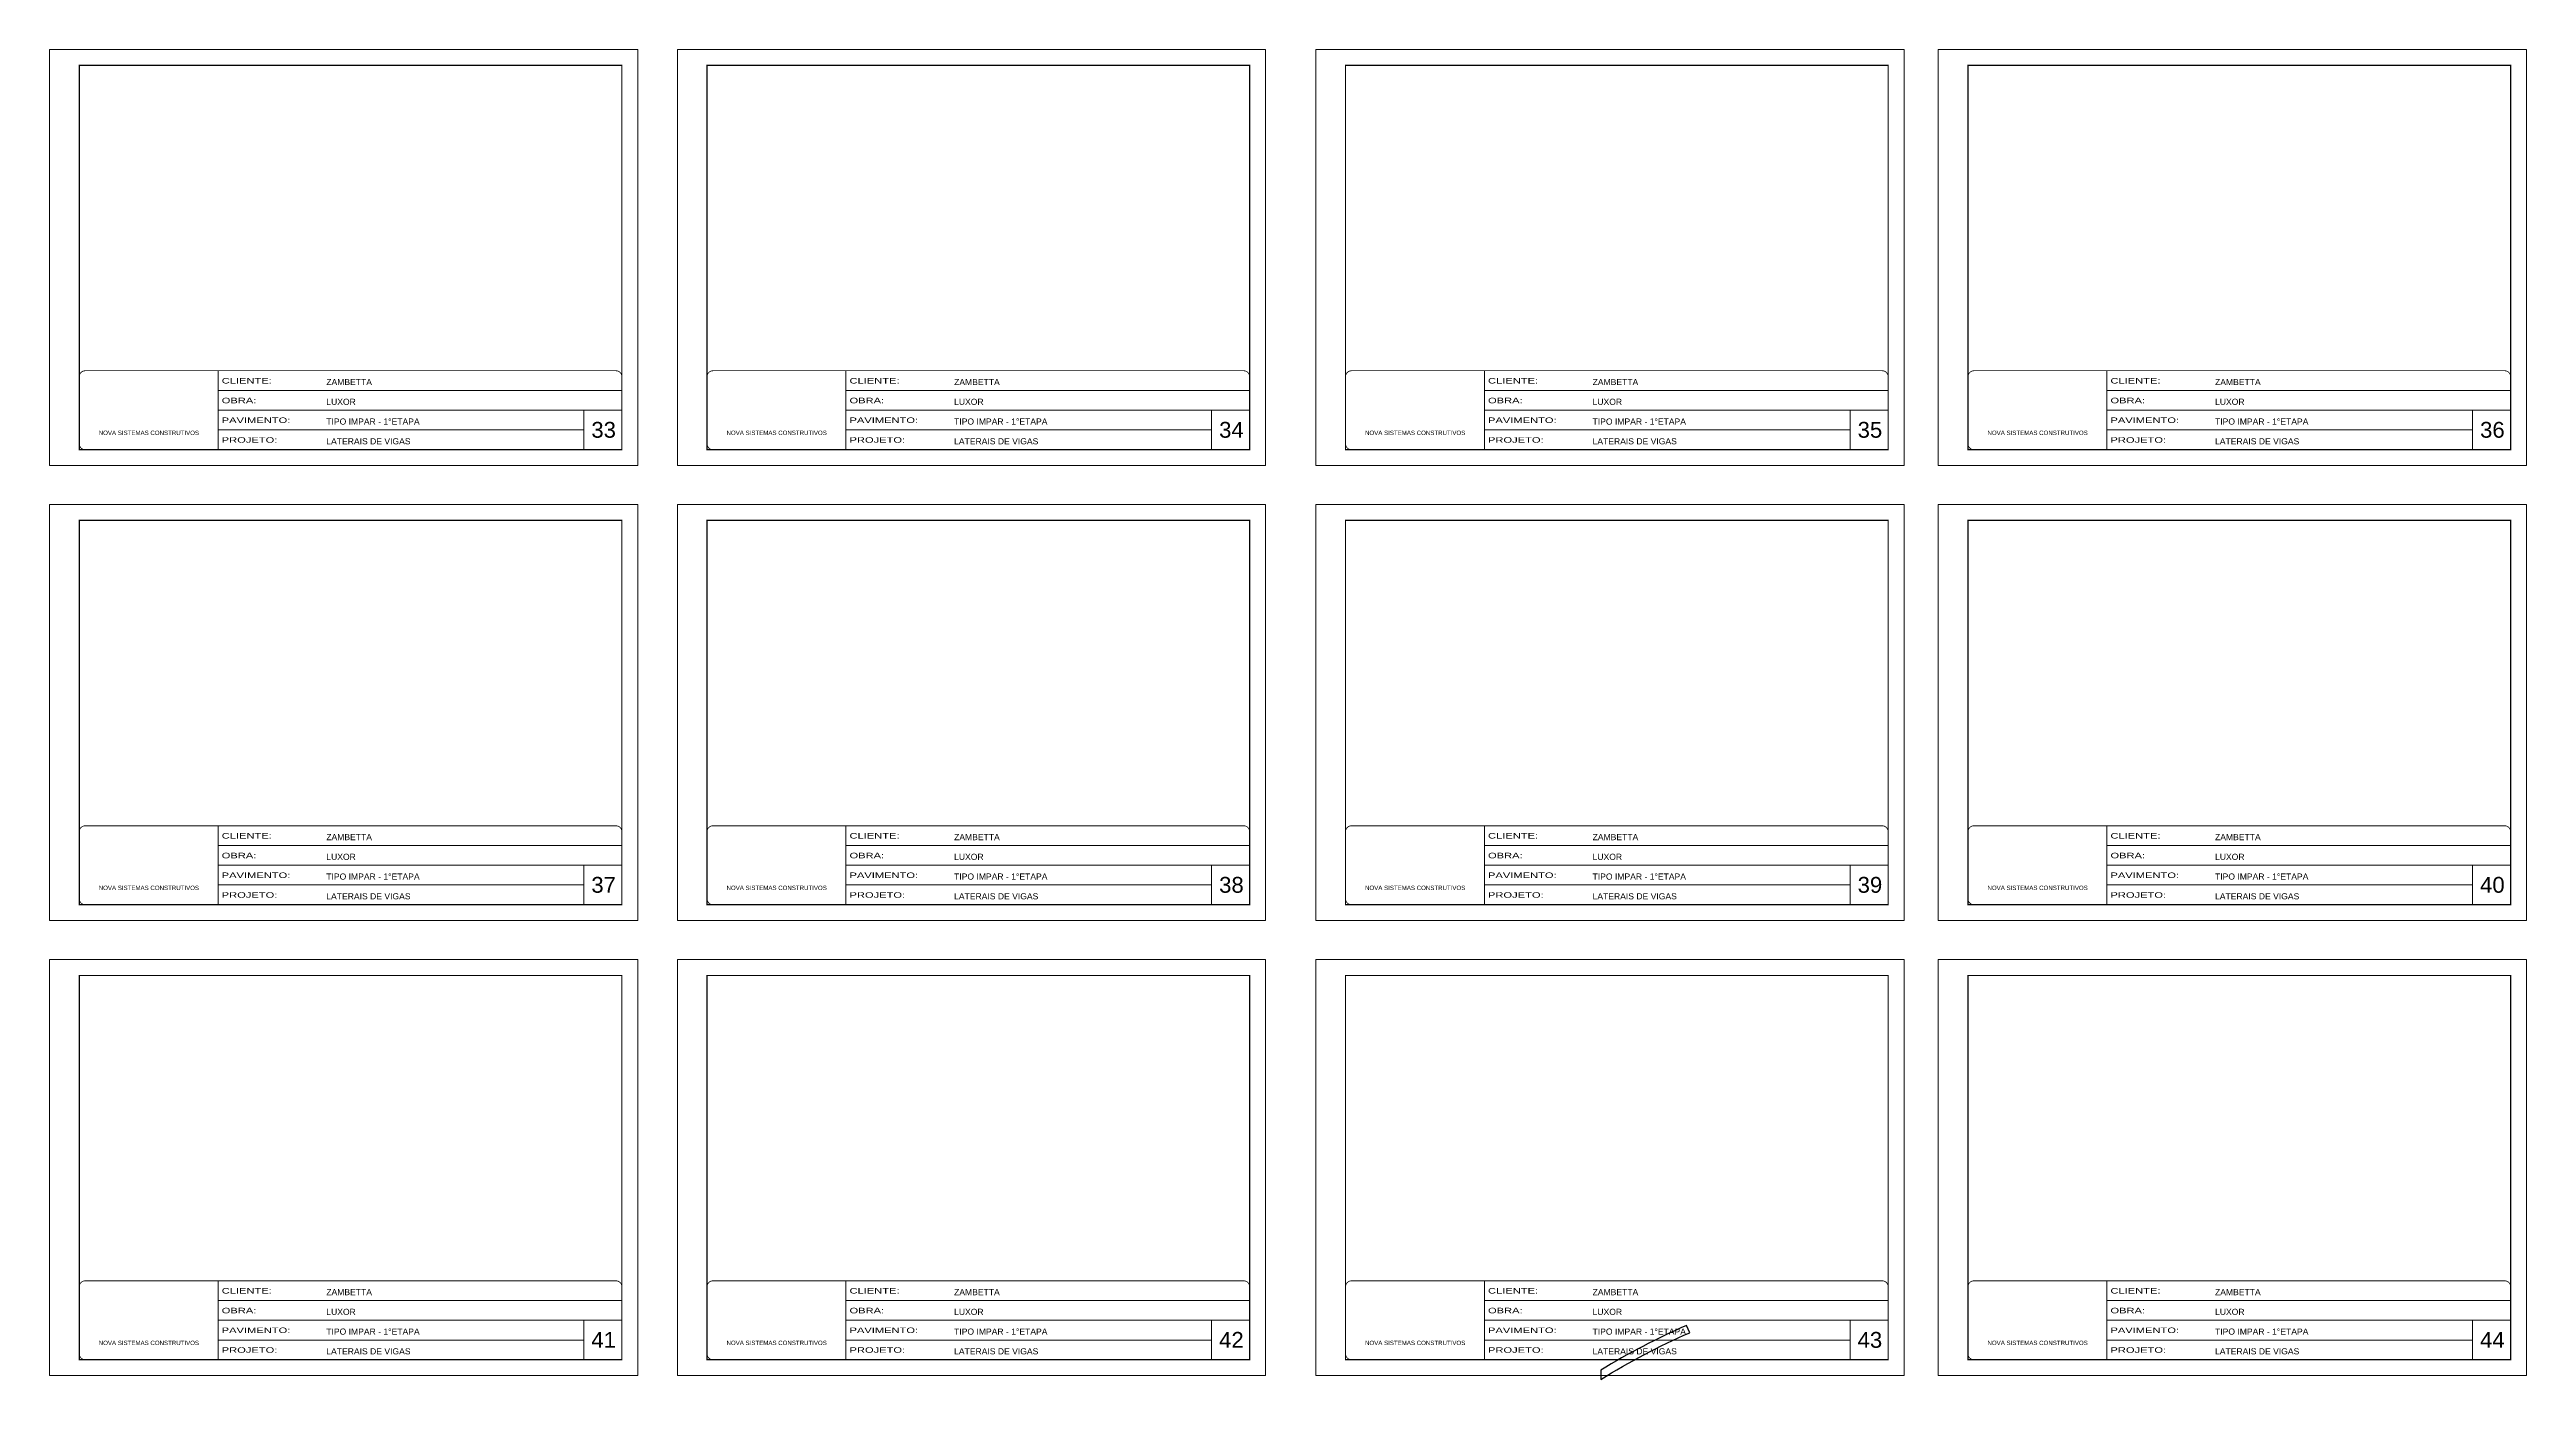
# Model space of a CAD drawing. Extents: x 3309 to 9563, y -2522 to 14608.
# Drawn here: x 3309 to 9563, y 2062 to 5419 of the extents above; entities that cross this region are included whole.
import ezdxf

# ---------------------------------------------------------------- set-up
doc = ezdxf.new("R2010")
doc.units = 0
doc.linetypes.add('CONTINUO', pattern=[0])
doc.linetypes.add('DASHED', pattern=[0.75, 0.5, -0.25])
for name, color, linetype, lineweight in [('CARIMBO', 255, 'Continuous', 9), ('Folhas', 255, 'Continuous', 9), ('SARRAFO DE PRESSAO', 251, 'DASHED', 9)]:
    doc.layers.add(name, color=color, linetype=linetype, lineweight=lineweight)
doc.layers.add('COTA', color=241, linetype='Continuous')
doc.styles.add('ARIAL', font='arial.ttf')
doc.styles.add('Tecnologia', font='')
doc.styles.get('Tecnologia').set_extended_font_data('Forgotten Futurist')

# ---------------------------------------------------------------- blocks, each defined once
blk = doc.blocks.new('9999999999')
at = {"color": 30, "linetype": 'CONTINUO'}
for p, q in [((98564.6, 34230.2), (98564.6, 34429.4)), ((98564.6, 34379.6), (99584, 34379.6)), ((98564.6, 34329.8), (99488, 34329.8)), ((98564.6, 34280), (99488, 34280)), ((99584, 34329.8), (99488, 34329.8)), ((99488, 34329.8), (99488, 34230.2))]:
    blk.add_line(p, q, dxfattribs=at)
at = {"color": 30, "linetype": 'CONTINUO', "const_width": 2}
blk.add_lwpolyline([(99584, 34230.2), (99584, 34414.4, 0.414214), (99569, 34429.4), (98229, 34429.4, 0.414214), (98214, 34414.4), (98214, 34245.2, 0.414214), (98229, 34230.2), (99584, 34230.2)], format="xyb", dxfattribs=at)
at = {"layer": 'Folhas'}
blk.add_lwpolyline([(98139, 34190.2), (99624, 34190.2), (99624, 35240.2), (98139, 35240.2)], close=True, dxfattribs=at)
at = {"layer": 'Folhas', "color": 30, "const_width": 3}
blk.add_lwpolyline([(98214, 34230.2), (99584, 34230.2), (99584, 35200.2), (98214, 35200.2)], close=True, dxfattribs=at)
at = {"color": 7, "linetype": 'Continuous', "ltscale": 5, "style": 'ARIAL'}
for s, height, p in [('ZAMBETTA', 15.48, (98837.7, 34393.1)), ('LUXOR', 15.48, (98837.7, 34343.3)), ('NOVA SISTEMAS CONSTRUTIVOS', 11.059, (98263.2, 34267.2)), ('TIPO IMPAR - 1°ETAPA', 15.483, (98837.7, 34293.5)), ('LATERAIS DE VIGAS', 15.483, (98837.7, 34243.7))]:
    blk.add_text(s, height=height, dxfattribs=at).set_placement(p)
at = {"layer": 'Folhas', "color": 7, "style": 'Tecnologia', "width": 1.5}
for s, p in [('CLIENTE:', (98573.7, 34397.2)), ('OBRA:', (98573.7, 34347.3)), ('PAVIMENTO:', (98573.7, 34297.5)), ('PROJETO:', (98573.7, 34247.7))]:
    blk.add_text(s, height=14, dxfattribs=at).set_placement(p)

msp = doc.modelspace()

# ---------------------------------------------------------------- linework, layer by layer
at = {"layer": 'COTA'}
msp.add_lwpolyline([(7450.29, 2180.37), (7442.23, 2198.68, 0.0332129), (7225.82, 2085.79), (7225.82, 2062.33, -0.0348927)], format="xyb", close=True, dxfattribs=at)

# ---------------------------------------------------------------- block references
at = {"layer": 'SARRAFO DE PRESSAO', "color": 6, "linetype": 'ByBlock'}
for p in [(-94829.61, -29820.95), (-93244.61, -29820.95), (-91632.61, -29820.95), (-90061.11, -29820.95), (-94829.61, -30969.52), (-93244.61, -30969.52), (-91632.61, -30969.52), (-90061.11, -30969.52), (-94829.61, -32118.1), (-93244.61, -32118.1), (-91632.61, -32118.1), (-90061.11, -32118.1)]:
    msp.add_blockref('9999999999', p, dxfattribs=at)

# ---------------------------------------------------------------- texts
at = {"layer": 'CARIMBO', "style": 'ARIAL'}
for s, p in [('33', (4677.23, 4439.4)), ('34', (6262.23, 4439.4)), ('35', (7874.23, 4439.4)), ('36', (9445.73, 4439.4)), ('37', (4677.23, 3290.83)), ('38', (6262.23, 3290.83)), ('39', (7874.23, 3290.83)), ('40', (9445.73, 3290.83)), ('41', (4677.23, 2142.25)), ('42', (6262.23, 2142.25)), ('43', (7874.23, 2142.25)), ('44', (9445.73, 2142.25))]:
    msp.add_text(s, height=40, dxfattribs=at).set_placement(p)

doc.saveas('drawing.dxf')
